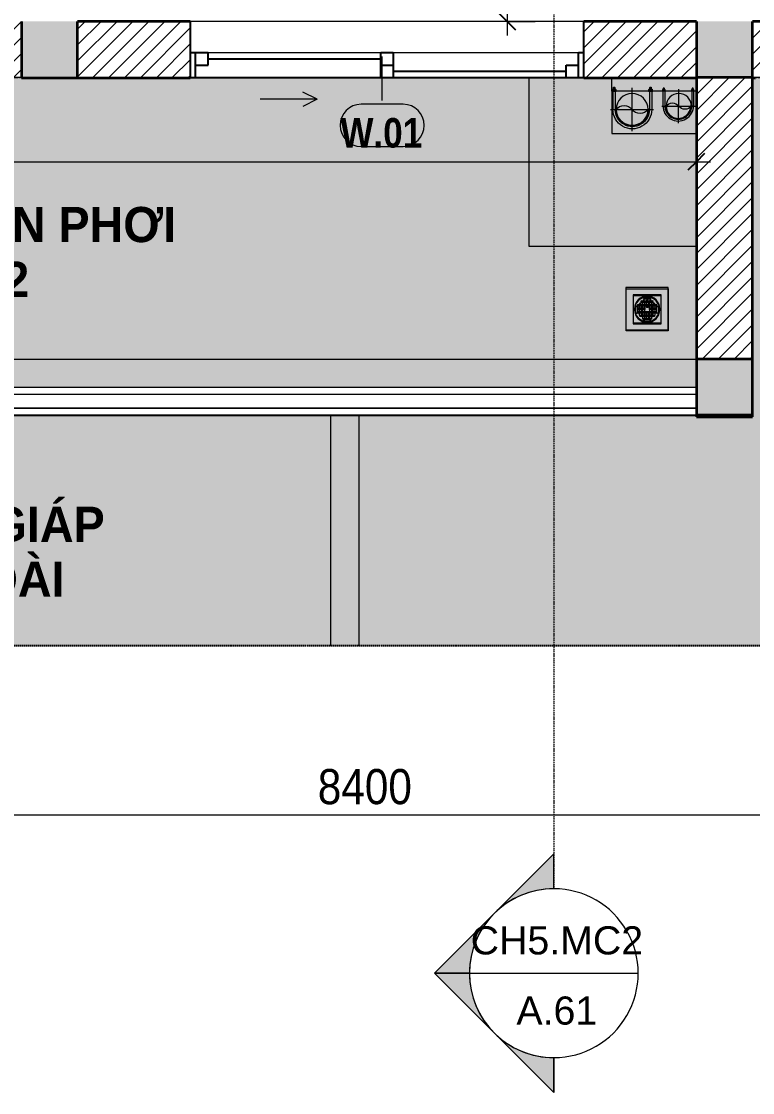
# Model space of a CAD drawing. Header units: millimetres. Extents: x 67190 to 250421, y 542 to 78637.
# Drawn here: x 72028 to 74628, y 20930 to 24737 of the extents above; entities that cross this region are included whole.
import ezdxf

# ---------------------------------------------------------------- set-up
doc = ezdxf.new("R2010")
doc.units = ezdxf.units.MM
for name, pattern in [('Dash', [6, 3, -3]), ('Dash - Tight', [4.5, 3, -1.5]), ('Dash Dot 3_16_', [7.9375, 4.7625, -1.5875, 0, -1.5875]), ('Grid Line', [22.225, 12.7, -3.175, 3.175, -3.175]), ('Hidden', [7.14375, 4.7625, -2.38125]), ('IMPORT-CENTER _3_', [10.16, 6.35, -1.27, 1.27, -1.27])]:
    doc.linetypes.add(name, pattern=pattern)
for name, color, linetype, lineweight in [('0-1', 7, 'Continuous', 5), ('A-ANNO-DIMS', 211, 'Continuous', 9), ('A-ANNO-DIMS-50', 211, 'Continuous', 9), ('A-DETL-GENF-1', 7, 'Continuous', 18), ('A-DETL-GENF-3', 92, 'Dash - Tight', 18), ('A-DETL-GENF-4', 92, 'Hidden', 25), ('A-DETL-GENF-5', 9, 'Continuous', 18), ('A-DETL-MEDM', 33, 'Continuous', 35), ('A-DETL-THIN', 151, 'Continuous', 18), ('A-FLOR', 192, 'Continuous', 18), ('A-FLOR-3', 7, 'Continuous', 18), ('A-FLOR-HRAL', 11, 'Continuous', 18), ('A-GLAZ', 151, 'Continuous', 18), ('A-GLAZ-1', 151, 'Continuous', 25), ('A-GLAZ-IDEN', 152, 'Continuous', 9), ('A-WALL', 113, 'Continuous', 18), ('A-WALL-4', 113, 'Continuous', 35), ('A-WALL-PATT-2', 111, 'Continuous', 18), ('G-ANNO-SYMB', 111, 'Continuous', 9), ('G-ANNO-SYMB-1', 111, 'Dash Dot 3_16_', 18), ('G-ANNO-TEXT-1', 7, 'Continuous', 9), ('G-IMPT', 8, 'Continuous', 18), ('G-IMPT-1', 254, 'Continuous', 18), ('G-IMPT-2', 8, 'IMPORT-CENTER _3_', 18), ('I-FURN', 30, 'Continuous', 18), ('I-FURN-2', 253, 'Continuous', 18), ('M-EQPM', 50, 'Continuous', 18), ('M-EQPM-1', 7, 'Continuous', 18), ('S-COLS', 52, 'Continuous', 18), ('S-COLS-5', 52, 'Dash', 18), ('S-COLS-6', 52, 'Continuous', 35), ('S-COLS-HDLN', 52, 'Dash', 18), ('S-GRID-1', 1, 'Grid Line', 9)]:
    doc.layers.add(name, color=color, linetype=linetype, lineweight=lineweight)
doc.layers.add('A-DETL-GENF-2', color=7, linetype='Continuous', lineweight=18, transparency=0.2)
doc.styles.add('Arial', font='arial.ttf', dxfattribs={"height": 100})
doc.styles.add('Arial_B', font='arialbd.ttf', dxfattribs={"width": 0.95, "height": 125})
doc.styles.add('Arial_B_2', font='arialbd.ttf', dxfattribs={"width": 0.85, "height": 105})
doc.styles.add('UTM Avo', font='', dxfattribs={"width": 0.9, "height": 125})
doc.styles.get('UTM Avo').set_extended_font_data('UTM Avo')
doc.dimstyles.new('1_Dim_chi_tiet_2_5', dxfattribs={"dimscale": 304.8, "dimtxt": 124.912619, "dimasz": 0.19685, "dimexe": 0.164042, "dimexo": 0.0625, "dimgap": 0.016404, "dimtad": 1, "dimdec": 0, "dimrnd": 5, "dimzin": 0, "dimdsep": 46, "dimtxsty": 'UTM Avo', "dimblk1": 'OBLIQUE', "dimblk2": 'OBLIQUE', "dimsah": 1, "dimcen": 0.09, "dimdle": 0.164042, "dimazin": 0, "dimtfac": 1, "dimtdec": 4, "dimtix": 1, "dimtmove": 0, "dimatfit": 3, "dimfxl": 0.328084, "dimfxlon": 1, "dimtvp": 1, "dimtolj": 1, "dimtzin": 0, "dimarcsym": 2})
pattern_1 = [(45, (0, 0), (-28.284271, 28.284271), [])]
pattern_2 = [(50, (0, 0), (364.3679, -31.8783), [38.1, -419.1]), (355, (0, 0), (-70.4859, 382.1133), [30.48, -335.28]), (100.451, (30.36, -2.66), (293.885, 350.2334), [32.38, -356.18]), (46.184, (0, 101.6), (542.1585, -84.0858), [57.15, -628.65]), (96.636, (45.2, 94.6), (474.805, 494.8554), [48.57, -534.27]), (351.184, (0, 101.6), (474.8102, 494.85), [45.72, -502.92]), (21, (50.8, 76.2), (303.2285, -204.5305), [38.1, -419.1]), (326, (50.8, 76.2), (123.6039, 368.376), [30.48, -335.28]), (71.451, (76.07, 59.16), (426.8341, 163.8427), [32.38, -356.18]), (37.5, (0, 0), (6.17665, 169.11015), [3.353, -327.863, 3.353, -337.007, -336.55]), (37.5, (0, 0), (6.17665, 169.11015), [-671.576, 3.353, -333.197]), (7.5, (0, 0), (133.63888, 200.3615), [3.353, -190.703, 3.353, -320.243, -128.27]), (7.5, (0, 0), (133.63888, 200.3615), [-517.652, 3.353, -124.917]), (327.5, (-113.28, 0), (271.18182, -11.45836), [3.353, -123.647, 3.353, -392.887, -525.78]), (327.5, (-113.28, 0), (271.18182, -11.45836), [-523.24, 3.353, -522.427]), (317.5, (-164.08, 0), (296.2585, 50.85285), [3.353, -161.747, 3.353, -259.791, -373.38]), (317.5, (-164.08, 0), (296.2585, 50.85285), [-428.244, 3.353, -370.027]), (45, (0, 0), (-125.7236, 125.7236), []), (45, (0, 190.5), (-125.7236, 125.7236), [])]

# ---------------------------------------------------------------- blocks, each defined once
blk = doc.blocks.new('NCV_TKTC_KET CAU_rvt-1-TKCS_CĂN HỘ LOẠI 5 - MẶT BẰNG')
at = {"layer": 'A-FLOR'}
blk.add_line((69252.6, 23336.9), (74427.6, 23336.9), dxfattribs=at)
blk = doc.blocks.new('MAY GIAT - MAY GIAT_dwg-348053-TKCS_CĂN HỘ LOẠI 5 - MẶT BẰNG')
at = {"layer": 'G-IMPT-1', "flags": 128}
blk.add_lwpolyline([(5, 596.6), (5, 2.3), (604.6, 2.3)], dxfattribs=at)
blk = doc.blocks.new('MAY GIAT - MAY GIAT-401071-TKCS_CĂN HỘ LOẠI 5 - MẶT BẰNG')
at = {"layer": 'I-FURN-2'}
for p, q in [((5, -2.3), (604.6, -2.3)), ((5, -596.6), (5, -2.3))]:
    blk.add_line(p, q, dxfattribs=at)
at = {"extrusion": (0, 0, -1), "zscale": -1, "rotation": 180}
blk.add_blockref('MAY GIAT - MAY GIAT_dwg-348053-TKCS_CĂN HỘ LOẠI 5 - MẶT BẰNG', (0, 0), dxfattribs=at)
blk = doc.blocks.new('THU NUOC - THU NUOC-455054-TKCS_CĂN HỘ LOẠI 5 - MẶT BẰNG')
at = {"layer": 'M-EQPM-1'}
for p, q in [((-66.3, -70.6), (-66.3, 79.4)), ((-66.3, 79.4), (83.7, 79.4)), ((83.7, 79.4), (83.7, -70.6)), ((58.7, 54.4), (-41.3, 54.4)), ((-41.3, 54.4), (-41.3, -45.6)), ((-1.1, 44.5), (18.5, 44.5)), ((18.5, 38.5), (-1.1, 38.5)), ((58.7, -45.6), (58.7, 54.4)), ((-23.3, 19.6), (40.9, 19.6)), ((40.9, 13.6), (-23.3, 13.6)), ((-23.3, 7.2), (0.7, 7.2)), ((0.7, 1.2), (-23.3, 1.2)), ((-11, 32.1), (28.5, 32.1)), ((28.5, 26.1), (-11, 26.1)), ((0.7, 7.2), (0.7, 1.2)), ((16.7, 1.2), (16.7, 7.2)), ((16.7, 7.2), (40.9, 7.2)), ((40.9, 1.2), (16.7, 1.2)), ((-23.3, -4.8), (40.9, -4.8)), ((40.9, -10.8), (-23.3, -10.8)), ((-11, -17.3), (28.5, -17.3)), ((28.5, -23.3), (-11, -23.3)), ((-1.1, -29.6), (18.5, -29.6)), ((18.5, -35.6), (-1.1, -35.6)), ((83.7, -70.6), (-66.3, -70.6)), ((-41.3, -45.6), (58.7, -45.6))]:
    blk.add_line(p, q, dxfattribs=at)
for centre, radius, start, end in [((8.7, 4.4), 45, 0, 180), ((8.7, 4.4), 45, 360, 180), ((-1.1, 41.5), 3, 90, 270), ((18.5, 41.5), 3, 270, 90), ((8.7, 4.4), 45, 180, 0), ((8.7, 4.4), 45, 180, 360), ((-23.3, 16.6), 3, 90, 270), ((-23.3, 4.2), 3, 90, 270), ((-11, 29.1), 3, 90, 270), ((28.5, 29.1), 3, 270, 90), ((40.9, 16.6), 3, 270, 90), ((40.9, 4.2), 3, 270, 90), ((-23.3, -7.8), 3, 90, 270), ((-11, -20.3), 3, 90, 270), ((-1.1, -32.6), 3, 90, 270), ((18.5, -32.6), 3, 270, 90), ((28.5, -20.3), 3, 270, 90), ((40.9, -7.8), 3, 270, 90)]:
    blk.add_arc(centre, radius, start, end, dxfattribs=at)
blk = doc.blocks.new('NCV_TKTC_TANG 1_rvt-1-TKCS_CĂN HỘ LOẠI 5 - MẶT BẰNG')
at = {"layer": 'A-FLOR-3'}
for p, q in [((74427.1, 23536.9), (74427.1, 23937.3)), ((69252.6, 23536.9), (74427.1, 23536.9))]:
    blk.add_line(p, q, dxfattribs=at)
at = {"layer": 'I-FURN', "rotation": 89.9999999999997}
blk.add_blockref('MAY GIAT - MAY GIAT-401071-TKCS_CĂN HỘ LOẠI 5 - MẶT BẰNG', (73830.9, 23932.4), dxfattribs=at)
at = {"layer": 'M-EQPM', "rotation": 90.0000000000001}
blk.add_blockref('THU NUOC - THU NUOC-455054-TKCS_CĂN HỘ LOẠI 5 - MẶT BẰNG', (74257, 23703.6), dxfattribs=at)
blk = doc.blocks.new('1_FAMILY RVT - W01-WxH 1400x1400xmm-389822-TKCS_CĂN HỘ LOẠI 5 - MẶT BẰNG')
at = {"layer": 'A-GLAZ'}
for p, q in [((248.4, 172.39), (299.2, 197.79)), ((248.4, 172.39), (299.2, 146.99)), ((248.4, 172.39), (451.6, 172.39)), ((700, 96.19), (-700, 96.19)), ((-636.5, 96.19), (-22.225, 96.19)), ((22.225, 96.19), (680.95, 96.19)), ((-680.95, 7.29), (-22.225, 7.29)), ((22.225, 7.29), (636.5, 7.29)), ((-700, -103.81), (700, -103.81))]:
    blk.add_line(p, q, dxfattribs=at)
at = {"layer": 'A-GLAZ-1'}
for p, q in [((-700, 96.19), (-700, -103.81)), ((-700, 96.19), (-636.5, 96.19)), ((-680.95, 96.19), (-680.95, 7.29)), ((-636.5, 96.19), (-636.5, 51.74)), ((-22.225, 7.29), (-22.225, 96.19)), ((-22.225, 96.19), (22.225, 96.19)), ((22.225, 96.19), (22.225, 7.29)), ((680.95, 96.19), (700, 96.19)), ((680.95, 96.19), (680.95, 7.29)), ((700, -103.81), (700, 96.19)), ((-636.5, 51.74), (-680.95, 51.74)), ((-636.5, 73.965), (-22.225, 73.965)), ((22.225, 51.74), (-22.225, 51.74)), ((636.5, 51.74), (636.5, 7.29)), ((680.95, 51.74), (636.5, 51.74)), ((-700, 7.29), (-680.95, 7.29)), ((-22.225, 7.29), (22.225, 7.29)), ((22.225, 29.515), (636.5, 29.515)), ((636.5, 7.29), (700, 7.29))]:
    blk.add_line(p, q, dxfattribs=at)
blk = doc.blocks.new('Top Rail Type - Top Rail_Internal_-1602733-TKCS_CĂN HỘ LOẠI 5 - MẶT BẰNG')
at = {"layer": 'A-FLOR-HRAL'}
for p, q in [((69252.6, 23412.4), (74427.6, 23412.4)), ((74427.6, 23362.4), (69252.6, 23362.4))]:
    blk.add_line(p, q, dxfattribs=at)
blk = doc.blocks.new('Top Rail Type - Top Rail_Internal_-V9-TKCS_CĂN HỘ LOẠI 5 - MẶT BẰNG')
at = {"layer": 'A-FLOR-HRAL'}
for p, q in [((69252.6, 23412.4), (74427.6, 23412.4)), ((69252.6, 23362.4), (74427.6, 23362.4))]:
    blk.add_line(p, q, dxfattribs=at)
blk = doc.blocks.new('TKTC_XREF_251221_MB TANG 1 - TKTC_XREF_260130_MB TANG 1_dwg_CUM U_DN100-V11-TKCS_CĂN HỘ LOẠI 5 - MẶT BẰNG')
at = {"layer": 'G-IMPT'}
for p, q in [((-79.1, 66.6), (-79.1, 63.4)), ((-76.6, 66.6), (-76.6, 63.4)), ((-74.6, 66.6), (-74.6, 63.4)), ((-72.7, 69.3), (-72.7, 60.7)), ((-66.9, 67.9), (-71.7, 67.9)), ((-66.9, 62.1), (-71.7, 62.1)), ((-65, 69), (0, 69)), ((-79.1, -63.4), (-79.1, -66.6)), ((-76.6, -63.4), (-76.6, -66.6)), ((-74.6, -63.4), (-74.6, -66.6)), ((-72.7, -60.7), (-72.7, -69.3)), ((-66.9, -62.1), (-71.7, -62.1)), ((-66.9, -67.9), (-71.7, -67.9)), ((-65, -69), (0, -69))]:
    blk.add_line(p, q, dxfattribs=at)
at = {"layer": 'G-IMPT', "flags": 128}
for points in [[(-72.7, 67.6), (-78.1, 67.6), (-78.1, 62.4), (-72.7, 62.4)], [(-71.7, 59.2), (-66.9, 59.2), (-66.9, 70.8), (-71.7, 70.8)], [(-66.9, 70.8), (-66.9, 72.7), (-65, 72.7), (-65, 57.3), (-66.9, 57.3), (-66.9, 59.2)], [(-65, 61), (0, 61), (0, 57)], [(-72.7, -62.4), (-78.1, -62.4), (-78.1, -67.6), (-72.7, -67.6)], [(-71.7, -70.8), (-66.9, -70.8), (-66.9, -59.2), (-71.7, -59.2)], [(-66.9, -59.2), (-66.9, -57.3), (-65, -57.3), (-65, -72.7), (-66.9, -72.7), (-66.9, -70.8)], [(-65, -61), (0, -61), (0, -57)]]:
    blk.add_lwpolyline(points, dxfattribs=at)
at = {"layer": 'G-IMPT'}
for centre, radius, start, end in [((-78.1, 66.6), 0.96, 90, 180), ((-78.1, 63.4), 0.96, 180, 270), ((-71.1, 69.3), 1.56, 112.6199, 247.3801), ((-67.9, 65), 4.8, 143.1301, 216.8699), ((-71.1, 60.7), 1.56, 112.6199, 247.3801), ((0, 0), 69, 270, 90), ((0, 0), 61, 270, 90), ((0, 0), 57, 270, 90), ((-78.1, -63.4), 0.96, 90, 180), ((-78.1, -66.6), 0.96, 180, 270), ((-71.1, -60.7), 1.56, 112.6199, 247.3801), ((-67.9, -65), 4.8, 143.1301, 216.8699), ((-71.1, -69.3), 1.56, 112.6199, 247.3801)]:
    blk.add_arc(centre, radius, start, end, dxfattribs=at)
blk = doc.blocks.new('TKTC_XREF_251221_MB TANG 1 - TKTC_XREF_260130_MB TANG 1_dwg_$cc-V12-TKCS_CĂN HỘ LOẠI 5 - MẶT BẰNG')
at = {"layer": 'G-IMPT'}
blk.add_circle((0, 0), 0.5, dxfattribs=at)
for centre, radius, start, end in [((0, 0), 0.5, 90, 270), ((0.188, 0.25), 0.313, 126.8699, 233.1301), ((-0.188, -0.25), 0.313, 306.8699, 53.1301)]:
    blk.add_arc(centre, radius, start, end, dxfattribs=at)
at = {"layer": 'G-IMPT-2'}
for p, q in [((0, -0.673), (0, 0.673)), ((-0.673, 0), (0.673, 0))]:
    blk.add_line(p, q, dxfattribs=at)
blk = doc.blocks.new('TKTC_XREF_251221_MB TANG 1 - TKTC_XREF_260130_MB TANG 1_dwg_CUM U_DN100-4202115-TKCS_CĂN HỘ LOẠI 5 - MẶT BẰNG')
at = {"layer": 'G-IMPT'}
for p, q in [((-79.1, 66.6), (-79.1, 63.4)), ((-76.6, 66.6), (-76.6, 63.4)), ((-74.6, 66.6), (-74.6, 63.4)), ((-72.7, 69.3), (-72.7, 60.7)), ((-66.9, 67.9), (-71.7, 67.9)), ((-66.9, 62.1), (-71.7, 62.1)), ((-65, 69), (0, 69)), ((-79.1, -63.4), (-79.1, -66.6)), ((-76.6, -63.4), (-76.6, -66.6)), ((-74.6, -63.4), (-74.6, -66.6)), ((-72.7, -60.7), (-72.7, -69.3)), ((-66.9, -62.1), (-71.7, -62.1)), ((-66.9, -67.9), (-71.7, -67.9)), ((-65, -69), (0, -69))]:
    blk.add_line(p, q, dxfattribs=at)
at = {"layer": 'G-IMPT', "flags": 128}
for points in [[(-72.7, 67.6), (-78.1, 67.6), (-78.1, 62.4), (-72.7, 62.4)], [(-71.7, 59.2), (-66.9, 59.2), (-66.9, 70.8), (-71.7, 70.8)], [(-66.9, 70.8), (-66.9, 72.7), (-65, 72.7), (-65, 57.3), (-66.9, 57.3), (-66.9, 59.2)], [(-65, 61), (0, 61), (0, 57)], [(-72.7, -62.4), (-78.1, -62.4), (-78.1, -67.6), (-72.7, -67.6)], [(-71.7, -70.8), (-66.9, -70.8), (-66.9, -59.2), (-71.7, -59.2)], [(-66.9, -59.2), (-66.9, -57.3), (-65, -57.3), (-65, -72.7), (-66.9, -72.7), (-66.9, -70.8)], [(-65, -61), (0, -61), (0, -57)]]:
    blk.add_lwpolyline(points, dxfattribs=at)
at = {"layer": 'G-IMPT'}
for centre, radius, start, end in [((-78.1, 66.6), 0.96, 90, 180), ((-78.1, 63.4), 0.96, 180, 270), ((-71.1, 69.3), 1.56, 112.6199, 247.3801), ((-67.9, 65), 4.8, 143.1301, 216.8699), ((-71.1, 60.7), 1.56, 112.6199, 247.3801), ((0, 0), 69, 270, 90), ((0, 0), 61, 270, 90), ((0, 0), 57, 270, 90), ((-78.1, -63.4), 0.96, 90, 180), ((-78.1, -66.6), 0.96, 180, 270), ((-71.1, -60.7), 1.56, 112.6199, 247.3801), ((-67.9, -65), 4.8, 143.1301, 216.8699), ((-71.1, -69.3), 1.56, 112.6199, 247.3801)]:
    blk.add_arc(centre, radius, start, end, dxfattribs=at)
blk = doc.blocks.new('TKTC_XREF_251221_MB TANG 1 - TKTC_XREF_260130_MB TANG 1_dwg_$cc-4202121-TKCS_CĂN HỘ LOẠI 5 - MẶT BẰNG')
at = {"layer": 'G-IMPT'}
blk.add_circle((0, 0), 0.5, dxfattribs=at)
for centre, radius, start, end in [((0, 0), 0.5, 90, 270), ((0.188, 0.25), 0.313, 126.8699, 233.1301), ((-0.188, -0.25), 0.313, 306.8699, 53.1301)]:
    blk.add_arc(centre, radius, start, end, dxfattribs=at)
at = {"layer": 'G-IMPT-2'}
for p, q in [((0, -0.673), (0, 0.673)), ((-0.673, 0), (0.673, 0))]:
    blk.add_line(p, q, dxfattribs=at)
blk = doc.blocks.new('TKTC_XREF_251221_MB TANG 1 - TKTC_XREF_260130_MB TANG 1_dwg_THU NUOC - THU NUOC-444531-TKCS_MB TẦNG 1-4202120-TKCS_CĂN HỘ LOẠI 5 - MẶT BẰNG')
at = {"layer": 'M-EQPM'}
for p, q in [((-23.3, 10.8), (40.9, 10.8)), ((40.9, 4.8), (-23.3, 4.8)), ((-11, 23.3), (28.5, 23.3)), ((28.5, 17.3), (-11, 17.3)), ((-1.1, 35.6), (18.5, 35.6)), ((18.5, 29.6), (-1.1, 29.6)), ((-23.3, -13.6), (40.9, -13.6)), ((40.9, -19.6), (-23.3, -19.6)), ((-11, -26.1), (28.5, -26.1)), ((28.5, -32.1), (-11, -32.1)), ((-1.1, -38.5), (18.5, -38.5)), ((18.5, -44.5), (-1.1, -44.5))]:
    blk.add_line(p, q, dxfattribs=at)
at = {"layer": 'M-EQPM', "flags": 128}
for points in [[(83.7, -79.4), (83.7, 70.6), (-66.3, 70.6), (-66.3, -79.4)], [(58.7, -54.4), (58.7, 45.6), (-41.3, 45.6), (-41.3, -54.4)]]:
    blk.add_lwpolyline(points, close=True, dxfattribs=at)
for points in [[(-23.3, -1.2), (0.7, -1.2), (0.7, -7.2), (-23.3, -7.2)], [(40.9, -7.2), (16.7, -7.2), (16.7, -1.2), (40.9, -1.2)]]:
    blk.add_lwpolyline(points, dxfattribs=at)
at = {"layer": 'M-EQPM'}
for centre, radius, start, end in [((8.7, -4.4), 45, 360, 180), ((8.7, -4.4), 45, 360, 180), ((-23.3, 7.8), 3, 90, 270), ((-11, 20.3), 3, 90, 270), ((-1.1, 32.6), 3, 90, 270), ((18.5, 32.6), 3, 270, 90), ((28.5, 20.3), 3, 270, 90), ((40.9, 7.8), 3, 270, 90), ((8.7, -4.4), 45, 180, 360), ((8.7, -4.4), 45, 180, 360), ((-23.3, -4.2), 3, 90, 270), ((-23.3, -16.6), 3, 90, 270), ((-11, -29.1), 3, 90, 270), ((28.5, -29.1), 3, 270, 90), ((40.9, -4.2), 3, 270, 90), ((40.9, -16.6), 3, 270, 90), ((-1.1, -41.5), 3, 90, 270), ((18.5, -41.5), 3, 270, 90)]:
    blk.add_arc(centre, radius, start, end, dxfattribs=at)
blk = doc.blocks.new('TKTC_XREF_251221_MB TANG 1 - TKTC_XREF_260130_MB TANG 1_dwg-4202109-TKCS_CĂN HỘ LOẠI 5 - MẶT BẰNG')
at = {"layer": 'G-IMPT'}
blk.add_line((-128724.1, -376857.6), (-129024.2, -376857.6), dxfattribs=at)
at = {"layer": 'G-IMPT', "flags": 128}
for points in [[(-128724.1, -376857.5), (-129024.4, -376857.5), (-129024.1, -376809.7)], [(-129024.2, -376857.6), (-129024.2, -377007.3), (-128724.1, -377007.3)]]:
    blk.add_lwpolyline(points, dxfattribs=at)
at = {"extrusion": (0, 0, -1)}
for name, p, xscale, yscale, zscale, rotation in [('TKTC_XREF_251221_MB TANG 1 - TKTC_XREF_260130_MB TANG 1_dwg_$cc-4202121-TKCS_CĂN HỘ LOẠI 5 - MẶT BẰNG', (128952.7, -376922.5), 113.7150000000073, 113.7150000000073, -113.7150000000073, 89.99900866374671), ('TKTC_XREF_251221_MB TANG 1 - TKTC_XREF_260130_MB TANG 1_dwg_CUM U_DN100-4202115-TKCS_CĂN HỘ LOẠI 5 - MẶT BẰNG', (128951.8, -376922.5), 0.9975000000000007, 0.9975000000000007, -0.9975000000000008, 270.0009913382951), ('TKTC_XREF_251221_MB TANG 1 - TKTC_XREF_260130_MB TANG 1_dwg_$cc-V12-TKCS_CĂN HỘ LOẠI 5 - MẶT BẰNG', (128786.7, -376910.4), 90.00000000005114, 90.00000000005114, -90.00000000005114, 90.30471752172576)]:
    blk.add_blockref(name, p, dxfattribs=dict(at, xscale=xscale, yscale=yscale, zscale=zscale, rotation=rotation))
at = {"xscale": 0.7894736842105242, "yscale": 0.7894736842105242, "zscale": 0.7894736842105242, "rotation": 270.0693092566554}
blk.add_blockref('TKTC_XREF_251221_MB TANG 1 - TKTC_XREF_260130_MB TANG 1_dwg_CUM U_DN100-V11-TKCS_CĂN HỘ LOẠI 5 - MẶT BẰNG', (-128788.5, -376908.9), dxfattribs=at)
blk.add_blockref('TKTC_XREF_251221_MB TANG 1 - TKTC_XREF_260130_MB TANG 1_dwg_THU NUOC - THU NUOC-444531-TKCS_MB TẦNG 1-4202120-TKCS_CĂN HỘ LOẠI 5 - MẶT BẰNG', (-128908, -377626.3))
blk = doc.blocks.new('TKTC_XREF_251221_MB TANG 1 - TKTC_XREF_251221_MB TANG 1-2038492-TKCS_CĂN HỘ LOẠI 5 - MẶT BẰNG')
blk.add_blockref('TKTC_XREF_251221_MB TANG 1 - TKTC_XREF_260130_MB TANG 1_dwg-4202109-TKCS_CĂN HỘ LOẠI 5 - MẶT BẰNG', (169499.1, 384109.7))
blk = doc.blocks.new('G1_SOF - BO TRU - 200x200-3050151-TKCS_CĂN HỘ LOẠI 5 - MẶT BẰNG')
at = {"layer": 'S-COLS-HDLN'}
for p, q in [((-98.4, -98.4), (-100, -100)), ((98.4, -98.4), (100, -100))]:
    blk.add_line(p, q, dxfattribs=at)
blk = doc.blocks.new('G1_SOF - BO TRU - 200x200-V17-TKCS_CĂN HỘ LOẠI 5 - MẶT BẰNG')
at = {"layer": 'S-COLS-HDLN'}
for p, q in [((-97.9, -97.9), (-99.6, -99.6)), ((97.9, -97.9), (99.6, -99.6))]:
    blk.add_line(p, q, dxfattribs=at)
blk = doc.blocks.new('BORDER VIEW - BORDER VIEW-2588524-TKCS_CĂN HỘ LOẠI 5 - MẶT BẰNG')
at = {"layer": 'A-DETL-GENF-4'}
blk.add_line((9679.7, 0), (150, 0), dxfattribs=at)
blk = doc.blocks.new('DIMBLOCK12-TKCS_CĂN HỘ LOẠI 5 - MẶT BẰNG')
at = {"layer": 'A-ANNO-DIMS-50'}
for p, q in [((73754.4, 29587.4), (73754.4, 24687.4)), ((73854.4, 29537.4), (73704.4, 29537.4)), ((73754.4, 29537.4), (73854.4, 29537.4)), ((73854.4, 24737.4), (73704.4, 24737.4)), ((73754.4, 24737.4), (73854.4, 24737.4))]:
    blk.add_line(p, q, dxfattribs=at)
at = {"layer": 'A-ANNO-DIMS-50', "lineweight": 25}
for p, q in [((73754.4, 29537.4), (73724.4, 29567.4)), ((73754.4, 29537.4), (73784.4, 29507.4)), ((73754.4, 24737.4), (73724.4, 24767.4)), ((73754.4, 24737.4), (73784.4, 24707.4))]:
    blk.add_line(p, q, dxfattribs=at)
at = {"layer": 'A-ANNO-DIMS-50', "color": 0, "insert": (73592, 26966.2), "char_height": 125, "width": 410.824, "attachment_point": 1, "rotation": 90, "line_spacing_factor": 1.110334, "style": 'UTM Avo'}
blk.add_mtext('4800', dxfattribs=at)
blk = doc.blocks.new('_Oblique')
at = {"color": 0, "linetype": 'ByBlock', "lineweight": -2}
blk.add_line((-0.5, -0.5), (0.5, 0.5), dxfattribs=at)
blk = doc.blocks.new('DIMBLOCK18-TKCS_CĂN HỘ LOẠI 5 - MẶT BẰNG')
at = {"layer": 'A-ANNO-DIMS-50'}
for p, q in [((69252.6, 24338.6), (69252.6, 24188.6)), ((69252.6, 24238.6), (69252.6, 24338.6)), ((74427.6, 24338.6), (74427.6, 24188.6)), ((74427.6, 24238.6), (74427.6, 24338.6)), ((69202.6, 24238.6), (74477.6, 24238.6))]:
    blk.add_line(p, q, dxfattribs=at)
at = {"layer": 'A-ANNO-DIMS-50', "lineweight": 25}
for p, q in [((69252.6, 24238.6), (69282.6, 24268.6)), ((74427.6, 24238.6), (74457.6, 24268.6)), ((69252.6, 24238.6), (69222.6, 24208.6)), ((74427.6, 24238.6), (74397.6, 24208.6))]:
    blk.add_line(p, q, dxfattribs=at)
at = {"layer": 'A-ANNO-DIMS-50', "color": 0, "insert": (71668.9, 24400.9), "char_height": 125, "width": 410.824, "attachment_point": 1, "line_spacing_factor": 1.110334, "style": 'UTM Avo'}
blk.add_mtext('5175', dxfattribs=at)
blk = doc.blocks.new('DIMBLOCK32-TKCS_CĂN HỘ LOẠI 5 - MẶT BẰNG')
at = {"layer": 'A-ANNO-DIMS-50'}
for p, q in [((69052.6, 22017.7), (69052.6, 21867.7)), ((69052.6, 21917.7), (69052.6, 22017.7)), ((77452.6, 22017.7), (77452.6, 21867.7)), ((77452.6, 21917.7), (77452.6, 22017.7)), ((69002.6, 21917.7), (77502.6, 21917.7))]:
    blk.add_line(p, q, dxfattribs=at)
at = {"layer": 'A-ANNO-DIMS-50', "lineweight": 25}
for p, q in [((69052.6, 21917.7), (69082.6, 21947.7)), ((77452.6, 21917.7), (77482.6, 21947.7)), ((69052.6, 21917.7), (69022.6, 21887.7)), ((77452.6, 21917.7), (77422.6, 21887.7))]:
    blk.add_line(p, q, dxfattribs=at)
at = {"layer": 'A-ANNO-DIMS-50', "color": 0, "insert": (73081.4, 22080.1), "char_height": 125, "width": 410.824, "attachment_point": 1, "line_spacing_factor": 1.110334, "style": 'UTM Avo'}
blk.add_mtext('8400', dxfattribs=at)
blk = doc.blocks.new('Section - M_Section Head - Filled-352373-TKCS_CĂN HỘ LOẠI 5 - MẶT BẰNG')
at = {"layer": 'G-ANNO-SYMB'}
h = blk.add_hatch(color=256, dxfattribs=at)
edge = h.paths.add_edge_path()
edge.add_line((-6, 8.485), (-6, 6))
edge.add_arc((-6, 0), 6, 90, 135)
edge.add_line((-10.243, 4.243), (-6, 8.485))
h = blk.add_hatch(color=256, dxfattribs=at)
edge = h.paths.add_edge_path()
edge.add_line((-6, 8.485), (-1.757, 4.243))
edge.add_arc((-6, 0), 6, 45, 90)
edge.add_line((-6, 6), (-6, 8.485))
h = blk.add_hatch(color=256, dxfattribs=at)
edge = h.paths.add_edge_path()
edge.add_line((-14.485, 0), (-10.243, 4.243))
edge.add_arc((-6, 0), 6, 135, 180)
edge.add_line((-12, 0), (-14.485, 0))
h = blk.add_hatch(color=256, dxfattribs=at)
edge = h.paths.add_edge_path()
edge.add_line((2.485, 0), (0, 0))
edge.add_arc((-6, 0), 6, 360, 405)
edge.add_line((-1.757, 4.243), (2.485, 0))
for p, q in [((-6, 8.485), (-14.485, 0)), ((-6, 8.485), (-10.243, 4.243)), ((-6, 8.485), (2.485, 0)), ((-6, 6), (-6, 8.485)), ((-6, 8.485), (-6, 6)), ((-1.757, 4.243), (-6, 8.485)), ((-10.243, 4.243), (-14.485, 0)), ((2.485, 0), (-1.757, 4.243)), ((-14.485, 0), (-12, 0)), ((0, 0), (2.485, 0)), ((-12, 0), (-14.485, 0)), ((0, 0), (2.485, 0))]:
    blk.add_line(p, q, dxfattribs=at)
for start, end in [(360, 180), (90, 135), (45, 90), (135, 180), (360, 45), (180, 360)]:
    blk.add_arc((-6, 0), 6, start, end, dxfattribs=at)
blk = doc.blocks.new('SSA-WINDOW TAG - 10-2062020-TKCS_CĂN HỘ LOẠI 5 - MẶT BẰNG')
at = {"layer": 'A-GLAZ-IDEN'}
for p, q in [((1.296875, 1.5), (-1.6875, 1.5)), ((-1.6875, -1.5), (1.296875, -1.5))]:
    blk.add_line(p, q, dxfattribs=at)
for centre, start, end in [((-1.6875, 0), 90, 270), ((1.296875, 0), 270, 90)]:
    blk.add_arc(centre, 1.5, start, end, dxfattribs=at)

msp = doc.modelspace()

# ---------------------------------------------------------------- hatches: boundary and pattern name
at = {"layer": 'A-DETL-GENF-1'}
msp.add_hatch(color=256, dxfattribs=at).paths.add_polyline_path([(69252.6, 23437.4), (74427.6, 23437.4), (74427.1, 24537.4), (69252.6, 24536.9), (69252.6, 23536.9)])
at = {"layer": 'A-DETL-GENF-2'}
h = msp.add_hatch(color=256, dxfattribs=at)
h.paths.add_polyline_path([(68517.6, 22517.4), (78047.3, 22517.4), (78086.1, 22522.5), (78122.3, 22537.5), (78153.3, 22561.3), (78177.2, 22592.4), (78192.2, 22628.5), (78197.3, 22667.4), (78197.3, 34193.8), (78192.2, 34232.6), (78177.2, 34268.8), (78153.3, 34299.9), (78122.3, 34323.7), (78086.1, 34338.7), (78047.3, 34343.8), (68517.6, 34343.8), (68478.7, 34338.7), (68442.6, 34323.7), (68411.5, 34299.9), (68387.7, 34268.8), (68372.7, 34232.6), (68367.6, 34193.8), (68367.6, 22667.4), (68372.7, 22628.5), (68387.7, 22592.4), (68411.5, 22561.3), (68442.6, 22537.5), (68478.7, 22522.5)])
h.paths.add_polyline_path([(69252.6, 23335.3), (69052.6, 23335.3), (69052.6, 24536.9), (68952.6, 24537.4), (68952.6, 25536.9), (69052.6, 25536.9), (69052.6, 32235.3), (68977.6, 32235.3), (68977.6, 32236.9), (68927.6, 32236.9), (68927.8, 33537.4), (77527.6, 33536.9), (77527.6, 32536.9), (77452.6, 32536.9), (77452.6, 24536.9), (74627.6, 24536.9), (74627.3, 23336.9), (69252.6, 23336.9)])
h.paths.add_polyline_path([(77302.6, 23336.9), (77102.6, 23337.4), (77102.6, 23536.9), (77302.6, 23536.9), (77302.6, 23337.4)])
h.paths.add_polyline_path([(77950.7, 26746.5), (77938.2, 26748.2), (77926.6, 26753.1), (77916.4, 26761.3), (77908.5, 26772.4), (77904.3, 26783.3), (77902.8, 26795), (77904.5, 26807.4), (77909.4, 26819), (77917.2, 26828.9), (77928.7, 26837.2), (77939.6, 26841.4), (77951.3, 26842.8), (77951.3, 26839.7), (77938.8, 26837.9), (77927.2, 26832.6), (77919.4, 26826.7), (77912.2, 26817.4), (77907.4, 26805.5), (77906, 26795), (77907.8, 26782.5), (77913, 26770.9), (77919.4, 26762.7), (77928.2, 26755.8), (77939.1, 26751.3), (77950.7, 26749.5), (77950.7, 26748.2)])
at = {"layer": 'A-DETL-GENF-5'}
h = msp.add_hatch(dxfattribs=at)
h.set_pattern_fill('FP_2', color=256, style=0, pattern_type=2)
h.set_pattern_definition(pattern_2)
h.paths.add_polyline_path([(69052.6, 23335.3), (69252.6, 23335.3), (69252.5, 23536.9), (69052.6, 23536.9), (69052.6, 23336.9)])
h.paths.add_polyline_path([(74432.5, 23339), (74627.6, 23339), (74627.6, 23536.9), (74427.6, 23536.9), (74427.6, 23339)])
h.paths.add_polyline_path([(77452.6, 24536.9), (77452.6, 25536.9), (77077.6, 25536.9), (77077.6, 24536.9), (77452.6, 24536.9)])
h.paths.add_polyline_path([(72227.6, 24536.9), (72227.6, 24737.4), (72027.6, 24736.9), (72027.6, 24536.9), (72127.6, 24536.9)])
h.paths.add_polyline_path([(69252.6, 24537.4), (69352.6, 24537.4), (69352.6, 25536.9), (68952.6, 25536.9), (68952.6, 24537.4), (69052.6, 24537.4)])
h.paths.add_polyline_path([(74520, 24538.6), (74627.6, 24538.6), (74627.6, 24737.4), (74427.6, 24736.9), (74427.6, 24538.6)])
h.paths.add_polyline_path([(77452.6, 28386.9), (77452.6, 28886.9), (77252.6, 28886.9), (77252.6, 28386.9)])
h.paths.add_polyline_path([(74542.1, 28836.9), (74627.6, 28836.9), (74627.6, 29036.9), (74527.6, 29036.9), (74527.6, 28836.9)])
h.paths.add_polyline_path([(72027.6, 28836.9), (72127.6, 28836.9), (72127.6, 29036.9), (72027.6, 29036.9)])
h.paths.add_polyline_path([(69052.6, 28836.9), (69252.6, 28836.9), (69252.6, 29036.9), (69052.6, 29036.9)])
h.paths.add_polyline_path([(77452.6, 30436.9), (77452.6, 30836.9), (77252.6, 30836.9), (77252.6, 30436.9)])
h.paths.add_polyline_path([(73627.6, 31136.9), (73627.6, 31236.9), (73427.6, 31236.9), (73427.6, 31136.9)])
h.paths.add_polyline_path([(69377.6, 32236.9), (69377.6, 33537.4), (68927.6, 33536.9), (68927.6, 32236.9), (69252.6, 32236.9)])
h.paths.add_polyline_path([(77527.6, 32536.9), (77527.6, 33536.9), (77177.6, 33536.9), (77177.6, 32536.9), (77452.6, 32536.9)])
h.paths.add_polyline_path([(74056.9, 33336.9), (74252.9, 33336.9), (74252.9, 33536.9), (74052.9, 33536.9), (74052.9, 33336.9)])
at = {"layer": 'A-WALL-PATT-2'}
h = msp.add_hatch(dxfattribs=at)
h.set_pattern_fill('FP_1', color=256, style=0, pattern_type=2)
h.set_pattern_definition(pattern_1)
h.paths.add_polyline_path([(71952.6, 24536.9), (72027.6, 24537.4), (72027.6, 24736.9), (71952.6, 24736.9), (71952.6, 24537.4)])
h.paths.add_polyline_path([(69452.6, 24536.9), (69452.6, 24736.9), (69352.6, 24736.9), (69352.6, 24537.4), (69352.6, 24536.9)])
h.paths.add_polyline_path([(72227.6, 24536.9), (72627.6, 24537.4), (72627.6, 24736.9), (72227.6, 24736.9), (72227.6, 24537.4)])
h.paths.add_polyline_path([(74211.3, 24536.9), (74427.6, 24537.4), (74427.6, 24736.9), (74027.6, 24736.9), (74027.6, 24536.9)])
h = msp.add_hatch(dxfattribs=at)
h.set_pattern_fill('FP_1', color=256, style=0, pattern_type=2)
h.set_pattern_definition(pattern_1)
h.paths.add_polyline_path([(75202.6, 24537.4), (75202.6, 24736.9), (74627.6, 24736.9), (74627.6, 24537.4), (74637.6, 24537.4)])
h.paths.add_polyline_path([(76602.6, 24537.4), (77077.6, 24537.4), (77077.6, 24736.9), (76602.6, 24736.9)])
h = msp.add_hatch(dxfattribs=at)
h.set_pattern_fill('FP_1', color=256, style=0, pattern_type=2)
h.set_pattern_definition(pattern_1)
h.paths.add_polyline_path([(74427.6, 23536.9), (74627.6, 23536.9), (74627.6, 24536.9), (74427.6, 24536.9), (74427.6, 23576.1)])
at = {"layer": 'S-COLS'}
h = msp.add_hatch(dxfattribs=at)
h.set_pattern_fill('FP_2', color=256, style=0, pattern_type=2)
h.set_pattern_definition(pattern_2)
h.paths.add_polyline_path([(74627.6, 24536.9), (74627.6, 24538.6), (74427.6, 24538.6), (74427.6, 24536.9), (74527.6, 24536.9)])
h = msp.add_hatch(dxfattribs=at)
h.set_pattern_fill('FP_2', color=256, style=0, pattern_type=2)
h.set_pattern_definition(pattern_2)
h.paths.add_polyline_path([(74427.6, 23337.4), (74627.6, 23337.4), (74627.6, 23339), (74427.6, 23339)])

# ---------------------------------------------------------------- linework, layer by layer
at = {"layer": 'A-DETL-MEDM'}
for p, q in [((72027.6, 24737.4), (72027.6, 24536.9)), ((72227.6, 24536.9), (72227.6, 24737.4)), ((74427.6, 24737.4), (74427.6, 24538.6)), ((74627.6, 24538.6), (74627.6, 24737.4)), ((72027.6, 24536.9), (72227.6, 24536.9)), ((74427.6, 24538.6), (74627.6, 24538.6)), ((74627.6, 23536.9), (74427.6, 23536.9)), ((74427.6, 23536.9), (74427.6, 23339)), ((74627.6, 23339), (74627.6, 23536.9)), ((74427.6, 23339), (74627.6, 23339))]:
    msp.add_line(p, q, dxfattribs=at)
at = {"layer": 'A-DETL-THIN'}
for p, q in [((72027.6, 24537.4), (69352.6, 24537.4)), ((74427.6, 24537.4), (72227.6, 24537.4)), ((74427.6, 23536.9), (74427.6, 24537.4)), ((77077.6, 24537.4), (74627.6, 24537.4)), ((74627.6, 24537.4), (74627.6, 23536.9)), ((69252.6, 23437.4), (74427.6, 23437.4)), ((74627.6, 23337.4), (69252.6, 23337.4)), ((74627.6, 23339), (74627.6, 23337.4))]:
    msp.add_line(p, q, dxfattribs=at)
at = {"layer": 'A-FLOR'}
for p, q in [((73127.6, 22517.4), (73127.6, 23336.9)), ((73227.6, 23336.9), (73227.6, 22517.4))]:
    msp.add_line(p, q, dxfattribs=at)
at = {"layer": 'A-GLAZ-IDEN'}
msp.add_line((73309.1, 24612.8), (73309.1, 24456), dxfattribs=at)
at = {"layer": 'A-WALL'}
for p, q in [((74627.6, 24736.9), (74627.6, 24537.4)), ((74427.6, 24536.9), (74427.6, 24538.6)), ((74627.6, 24536.9), (74427.6, 24536.9)), ((69252.6, 23437.4), (74427.6, 23437.4)), ((74427.6, 23337.4), (69252.6, 23337.4)), ((74627.6, 23336.9), (74427.6, 23336.9))]:
    msp.add_line(p, q, dxfattribs=at)
at = {"layer": 'A-WALL-4'}
for p, q in [((72627.6, 24736.9), (72227.6, 24736.9)), ((74427.6, 24736.9), (74027.6, 24736.9)), ((75202.6, 24736.9), (74627.6, 24736.9)), ((72227.6, 24536.9), (72627.6, 24536.9)), ((74027.6, 24536.9), (74427.6, 24536.9)), ((74427.6, 24536.9), (74427.6, 23536.9)), ((74627.6, 23536.9), (74627.6, 24536.9)), ((74627.6, 24536.9), (74637.6, 24536.9)), ((74427.6, 23336.9), (74427.6, 23332.4)), ((74627.6, 23332.4), (74627.6, 23336.9)), ((74427.6, 23332.4), (74627.6, 23332.4))]:
    msp.add_line(p, q, dxfattribs=at)
at = {"layer": 'G-ANNO-SYMB'}
msp.add_line((73620.8, 21354.4), (74220.8, 21354.4), dxfattribs=at)
at = {"layer": 'G-ANNO-SYMB-1'}
msp.add_line((73920.8, 35327.6), (73920.8, 21654.4), dxfattribs=at)
at = {"layer": 'S-COLS'}
for p, q in [((74627.6, 24538.6), (74627.6, 24736.9)), ((74427.6, 24538.6), (74427.6, 24536.9)), ((74427.6, 24536.9), (74627.6, 24536.9)), ((74627.6, 24537.4), (74627.6, 24538.6)), ((74427.6, 23336.9), (74627.6, 23336.9))]:
    msp.add_line(p, q, dxfattribs=at)
at = {"layer": 'S-COLS-6'}
for p, q in [((74627.6, 23339), (74627.6, 23536.9)), ((74427.6, 23339), (74427.6, 23337.4)), ((74627.6, 23337.4), (74627.6, 23339))]:
    msp.add_line(p, q, dxfattribs=at)
at = {"layer": 'S-GRID-1'}
msp.add_line((77793.5, 24536.9), (68889.8, 24536.9), dxfattribs=at)

# ---------------------------------------------------------------- block references
at = {"layer": '0-1'}
for name in ['NCV_TKTC_KET CAU_rvt-1-TKCS_CĂN HỘ LOẠI 5 - MẶT BẰNG', 'NCV_TKTC_TANG 1_rvt-1-TKCS_CĂN HỘ LOẠI 5 - MẶT BẰNG']:
    msp.add_blockref(name, (0, 0), dxfattribs=at)
at = {"layer": 'A-DETL-GENF-3'}
msp.add_blockref('BORDER VIEW - BORDER VIEW-2588524-TKCS_CĂN HỘ LOẠI 5 - MẶT BẰNG', (68367.6, 22517.4), dxfattribs=at)
at = {"layer": 'A-FLOR-HRAL'}
for name in ['Top Rail Type - Top Rail_Internal_-1602733-TKCS_CĂN HỘ LOẠI 5 - MẶT BẰNG', 'Top Rail Type - Top Rail_Internal_-V9-TKCS_CĂN HỘ LOẠI 5 - MẶT BẰNG']:
    msp.add_blockref(name, (0, 0), dxfattribs=at)
at = {"layer": 'A-GLAZ', "rotation": 180}
msp.add_blockref('1_FAMILY RVT - W01-WxH 1400x1400xmm-389822-TKCS_CĂN HỘ LOẠI 5 - MẶT BẰNG', (73327.6, 24633.1), dxfattribs=at)
at = {"layer": 'A-GLAZ-IDEN', "xscale": 49.99999999999998, "yscale": 49.99999999999998, "zscale": 49.99999999999998}
msp.add_blockref('SSA-WINDOW TAG - 10-2062020-TKCS_CĂN HỘ LOẠI 5 - MẶT BẰNG', (73320.1, 24367.8), dxfattribs=at)
at = {"layer": 'G-ANNO-SYMB', "xscale": 49.99999999999998, "yscale": 49.99999999999998, "zscale": 49.99999999999998, "rotation": 89.99999999999947}
msp.add_blockref('Section - M_Section Head - Filled-352373-TKCS_CĂN HỘ LOẠI 5 - MẶT BẰNG', (73920.8, 21654.4), dxfattribs=at)
at = {"layer": 'M-EQPM'}
msp.add_blockref('TKTC_XREF_251221_MB TANG 1 - TKTC_XREF_251221_MB TANG 1-2038492-TKCS_CĂN HỘ LOẠI 5 - MẶT BẰNG', (33652.6, 17236.9), dxfattribs=at)
at = {"layer": 'S-COLS-5'}
for name, p in [('G1_SOF - BO TRU - 200x200-3050151-TKCS_CĂN HỘ LOẠI 5 - MẶT BẰNG', (74527.6, 24636.9)), ('G1_SOF - BO TRU - 200x200-V17-TKCS_CĂN HỘ LOẠI 5 - MẶT BẰNG', (74527.6, 23436.9))]:
    msp.add_blockref(name, p, dxfattribs=at)

# ---------------------------------------------------------------- texts
at = {"layer": 'A-GLAZ-IDEN', "insert": (73307.2, 24340.5), "char_height": 105, "width": 300.9, "attachment_point": 5, "line_spacing_factor": 0.936439, "style": 'Arial_B_2'}
msp.add_mtext('\\pt2.1252,4.2504,6.37455,8.49975,10.62495,12.75015,14.87535,16.9995,19.1247,21.2499,23.3751,25.5003,27.6255,29.74965,31.87485,34.00005,36.12525,38.25045,40.3746,42.4998,44.625,46.7502,48.8754,50.99955,53.12475,55.24995,57.37515,59.50035,61.6245,63.7497,65.8749,68.0001;W.01', dxfattribs=at)
at = {"layer": 'G-ANNO-SYMB', "char_height": 100, "attachment_point": 5, "line_spacing_factor": 0.936439, "style": 'Arial'}
for s, insert, width in [('\\pt635,1270,1905,2540,3175,3810,4445,5080,5715,6350,6985,7620,8255,8890,9525,10160,10795,11430,12065,12700,13335,13970,14605,15240,15875,16510,17145,17780,18415,19050,19685,20320;CH5.MC2', (73931.7, 21470.4), 625), ('\\pt635,1270,1905,2540,3175,3810,4445,5080,5715,6350,6985,7620,8255,8890,9525,10160,10795,11430,12065,12700,13335,13970,14605,15240,15875,16510,17145,17780,18415,19050,19685,20320;A.61', (73931.4, 21221), 297.5)]:
    msp.add_mtext(s, dxfattribs=dict(at, insert=insert, width=width))
at = {"layer": 'G-ANNO-TEXT-1', "char_height": 125, "attachment_point": 5, "line_spacing_factor": 0.936439, "style": 'Arial_B'}
for s, insert, width in [('\\pt570,1140,1710,2280,2850,3420,3990,4560,5130,5700,6270,6840,7410,7980,8550,9120,9690,10260,10830,11400,11970,12540,13110,13680,14250,14820,15390,15960,16530,17100,17670,18240;BAN CÔNG + SÂN PHƠI\\PS = 5.69m2', (71624.2, 23916.8), 1988.825), ('\\pt570,1140,1710,2280,2850,3420,3990,4560,5130,5700,6270,6840,7410,7980,8550,9120,9690,10260,10830,11400,11970,12540,13110,13680,14250,14820,15390,15960,16530,17100,17670,18240;MẶT TIẾP GIÁP\\PBÊN NGOÀI', (71711, 22851.5), 1423.575)]:
    msp.add_mtext(s, dxfattribs=dict(at, insert=insert, width=width))

# ---------------------------------------------------------------- dimensions: what is measured, and where the dimension line sits
at = {"layer": 'A-ANNO-DIMS'}
dim = msp.add_linear_dim(base=(73754.4, 24737.4), p1=(73854.4, 29537.4), p2=(73854.4, 24737.4), angle=90, dimstyle='1_Dim_chi_tiet_2_5', override={"dimpost": '<>', "dimfxl": 4800}, dxfattribs=at)
dim.commit()
dim.dimension.update_dxf_attribs({"geometry": 'DIMBLOCK12-TKCS_CĂN HỘ LOẠI 5 - MẶT BẰNG', "text_midpoint": (73684.7, 27137.4)})
for base, p1, p2, override, picture, middle in [((74427.6, 24238.6), (69252.6, 24338.6), (74427.6, 24338.6), {"dimpost": '<>', "dimfxl": 5175}, 'DIMBLOCK18-TKCS_CĂN HỘ LOẠI 5 - MẶT BẰNG', (71840.1, 24307.2)), ((77452.6, 21917.7), (69052.6, 22017.7), (77452.6, 22017.7), {"dimpost": '<>', "dimfxl": 8399.928669}, 'DIMBLOCK32-TKCS_CĂN HỘ LOẠI 5 - MẶT BẰNG', (73252.6, 21987.4))]:
    dim = msp.add_linear_dim(base=base, p1=p1, p2=p2, dimstyle='1_Dim_chi_tiet_2_5', override=override, dxfattribs=at)
    dim.commit()
    dim.dimension.update_dxf_attribs({"geometry": picture, "text_midpoint": middle})

doc.saveas('drawing.dxf')
